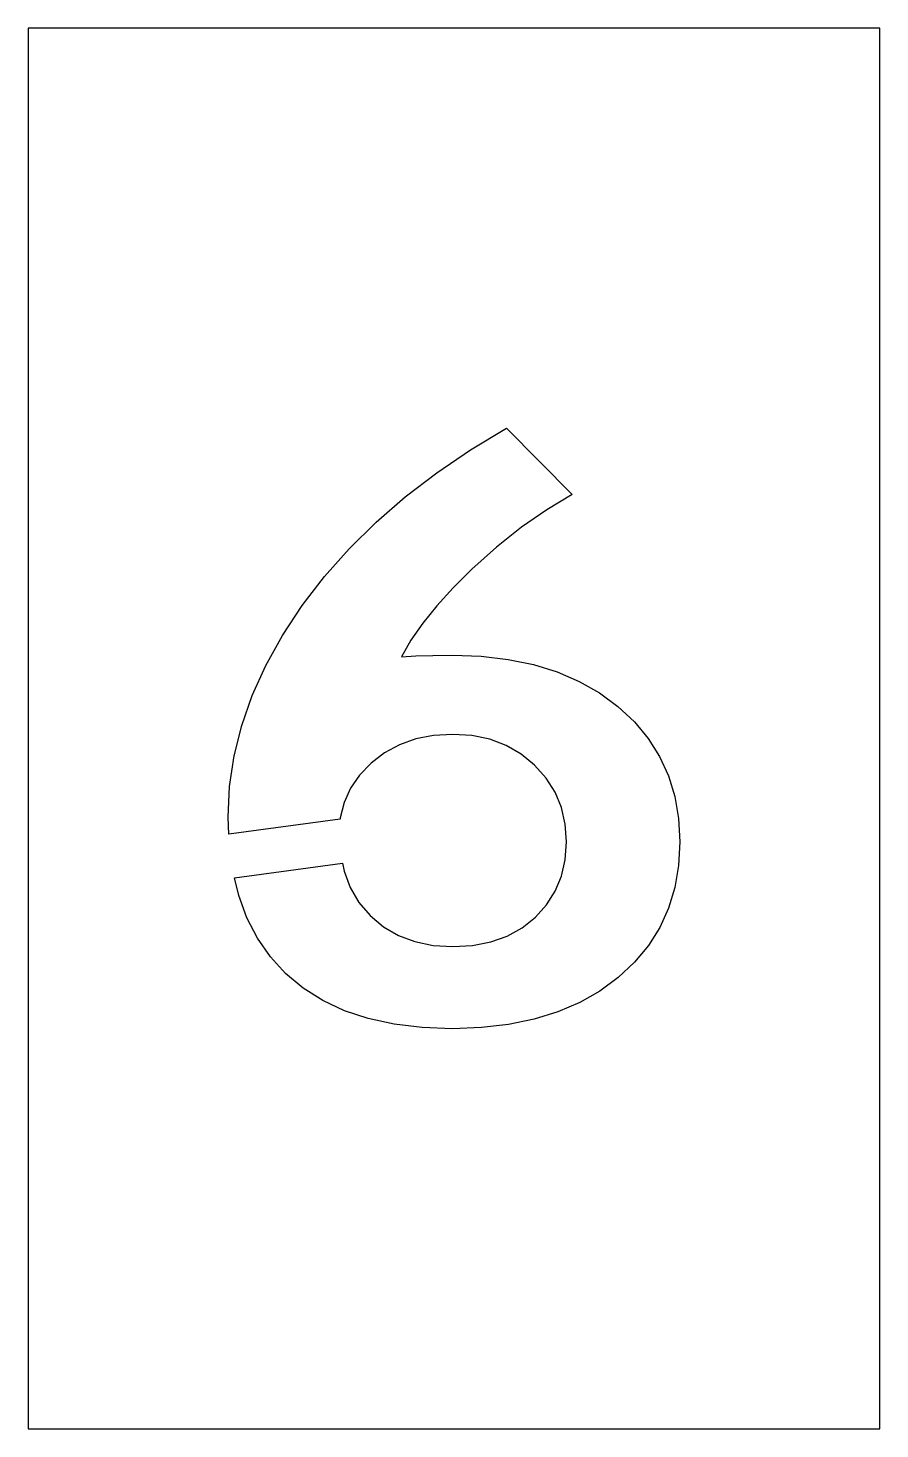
# Model space of a CAD drawing. Header units: inches. Extents: x 0 to 4.26, y 0 to 7.
import ezdxf

# ---------------------------------------------------------------- set-up
doc = ezdxf.new("R2010")
doc.units = ezdxf.units.IN
doc.header["$MEASUREMENT"] = 0
doc.layers.add('CUT', color=1, linetype='Continuous')

msp = doc.modelspace()

# ---------------------------------------------------------------- linework, layer by layer
at = {"layer": 'CUT'}
for points in [[(0, 0), (4.2573, 0), (4.2573, 7), (0, 7)], [(1.7, 2.0506), (1.581, 2.0899), (1.4725, 2.1405), (1.3746, 2.2023), (1.2872, 2.2754), (1.211, 2.3588), (1.1465, 2.4517), (1.0938, 2.554), (1.0528, 2.6657), (1.0314, 2.7541), (1.5707, 2.8267), (1.5791, 2.7866), (1.6103, 2.7051), (1.6539, 2.6314), (1.71, 2.5654), (1.7763, 2.5095), (1.8507, 2.4661), (1.9333, 2.435), (2.0239, 2.4164), (2.1226, 2.4102), (2.2213, 2.416), (2.3119, 2.4336), (2.3944, 2.4629), (2.4689, 2.5039), (2.5352, 2.5566), (2.5913, 2.6186), (2.6349, 2.6872), (2.666, 2.7625), (2.6847, 2.8445), (2.6909, 2.9331), (2.6845, 3.0221), (2.6654, 3.1049), (2.6334, 3.1817), (2.5887, 3.2523), (2.5311, 3.3169), (2.4637, 3.3723), (2.3891, 3.4153), (2.3074, 3.4461), (2.2185, 3.4646), (2.1226, 3.4707), (2.0266, 3.465), (1.9378, 3.4477), (1.8561, 3.419), (1.7815, 3.3788), (1.714, 3.3271), (1.6565, 3.267), (1.6117, 3.2015), (1.5798, 3.1306), (1.5606, 3.0543), (1.56, 3.0472), (1.0036, 2.9723), (1, 3.0576), (1.0076, 3.2105), (1.0302, 3.3627), (1.068, 3.5142), (1.1209, 3.6651), (1.1888, 3.8153), (1.2719, 3.9649), (1.3701, 4.1138), (1.4816, 4.2592), (1.6046, 4.3984), (1.7391, 4.5312), (1.885, 4.6579), (2.0424, 4.7782), (2.2112, 4.8922), (2.3916, 5), (2.7193, 4.6689), (2.5923, 4.5929), (2.4664, 4.5052), (2.3415, 4.4061), (2.2176, 4.2954), (2.1246, 4.2034), (2.0429, 4.1135), (1.9725, 4.0259), (1.9134, 3.9406), (1.8657, 3.8574), (1.9372, 3.8623), (2.0221, 3.8652), (2.1206, 3.8662), (2.2642, 3.861), (2.3994, 3.8453), (2.5261, 3.8191), (2.6443, 3.7825), (2.754, 3.7354), (2.8551, 3.6779), (2.9478, 3.6099), (3.0299, 3.5333), (3.0994, 3.45), (3.1562, 3.36), (3.2004, 3.2633), (3.232, 3.1599), (3.251, 3.0499), (3.2573, 2.9331), (3.251, 2.8163), (3.2322, 2.7063), (3.2008, 2.6029), (3.1569, 2.5062), (3.1004, 2.4162), (3.0314, 2.3329), (2.9498, 2.2563), (2.8576, 2.1883), (2.7567, 2.1308), (2.6469, 2.0837), (2.5285, 2.0471), (2.4012, 2.0209), (2.2653, 2.0052), (2.1206, 2), (1.9698, 2.0056), (1.8296, 2.0225)]]:
    msp.add_lwpolyline(points, close=True, dxfattribs=at)

doc.saveas('drawing.dxf')
